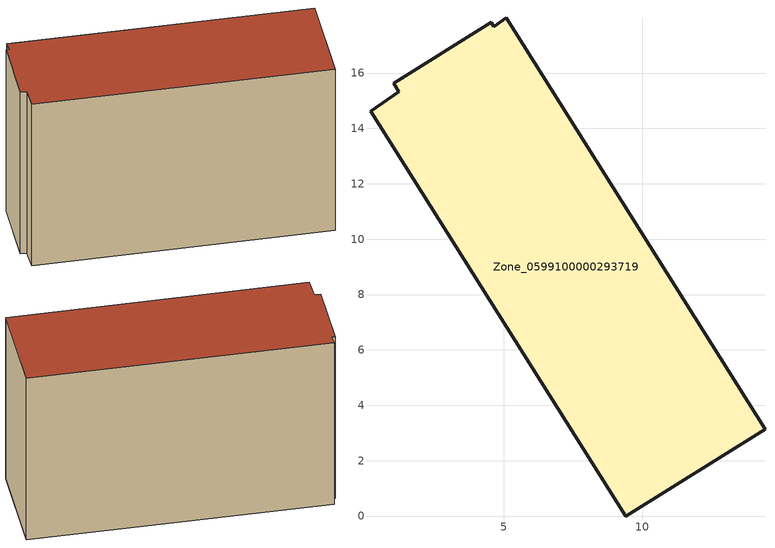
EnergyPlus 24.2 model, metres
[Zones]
Zone_0599100000293719
 floor ground (C_G): 4.55,17.83 4.65,17.68 5.1,17.99 14.44,3.14 9.41,0 0.19,14.62 1.21,15.32 1.03,15.64 z0
 wall outside (C_F): 4.55,17.83 1.03,15.64 1.21,15.32 0.19,14.62 9.41,0 14.44,3.14 5.1,17.99 4.65,17.68 4.55,17.83 z0:11.12
 roof outside (C_R): 4.65,17.68 4.55,17.83 1.03,15.64 1.21,15.32 0.19,14.62 9.41,0 14.44,3.14 5.1,17.99 z11.12
[BUILDING]
Pand.0599100000293719: North Axis=0; Terrain=City; Loads Convergence Tolerance Value=0.04; Temperature Convergence Tolerance Value=0.4; Solar Distribution=FullExterior; Maximum Number of Warmup Days=25; Minimum Number of Warmup Days=1
[Site:Location]
Rotterdam.The.Hague.AP_ZH_NLD Design_Conditions: Latitude=51.96; Longitude=4.45; Time Zone=1; Elevation=-4.5
[SITE:GROUNDTEMPERATURE:BUILDINGSURFACE]
18, 18, 18, 18, 18, 18, 18, 18, 18, 18, 18, 18
[MATERIAL] Thermal Absorptance=0.9; Solar Absorptance=0.7; Visible Absorptance=0.7
Name | Roughness | Thickness | Conductivity | Density | Specific Heat
G.TI.1946 | MediumSmooth | 0.15 | 1 | 540 | 1210
F.TI.1946 | Rough | 0.3 | 0.857143 | 1920 | 840
R.TI.1946 | MediumRough | 0.2 | 0.1 | 1500 | 1000
[CONSTRUCTION]
C_G: G.TI.1946
C_F: F.TI.1946
C_R: R.TI.1946
[ZONE]
Zone_0599100000293719: Type=1; Multiplier=1; Ceiling Height=Autocalculate; Volume=Autocalculate; Floor Area=autocalculate; Part of Total Floor Area=Yes
[ZONEINFILTRATION:DESIGNFLOWRATE]
Infil_Zone_0599100000293719: Zone or ZoneList or Space or SpaceList=Zone_0599100000293719; Schedule=AlwaysOn; Design Flow Rate Calculation Method=Flow/Area; Flow Rate per Floor Area=0.003; Constant Term Coefficient=1; Temperature Term Coefficient=0; Velocity Term Coefficient=0; Velocity Squared Term Coefficient=0
[HVACTEMPLATE:ZONE:IDEALLOADSAIRSYSTEM]
Zone_0599100000293719: Maximum Heating Supply Air Temperature=50; Minimum Cooling Supply Air Temperature=13; Maximum Heating Supply Air Humidity Ratio=0.0156; Minimum Cooling Supply Air Humidity Ratio=0.0077; Heating Limit=NoLimit; Cooling Limit=NoLimit; Dehumidification Control Type=ConstantSensibleHeatRatio; Cooling Sensible Heat Ratio=0.7; Dehumidification Setpoint=60; Humidification Control Type=None; Humidification Setpoint=30; Outdoor Air Method=None; Outdoor Air Flow Rate per Person=0.00944; Outdoor Air Flow Rate per Zone Floor Area=0; Outdoor Air Flow Rate per Zone=0; Demand Controlled Ventilation Type=None; Outdoor Air Economizer Type=NoEconomizer; Heat Recovery Type=None; Sensible Heat Recovery Effectiveness=0.7; Latent Heat Recovery Effectiveness=0.65
[ZONECONTROL:THERMOSTAT]
ThermostatControl_Zone_0599100000293719: Zone or ZoneList=Zone_0599100000293719; Control Type Schedule=DualSetpointControlType; Control 1=Thermostat_Zone_0599100000293719; Temperature Difference Between Cutout And Setpoint=0
[THERMOSTATSETPOINT:DUALSETPOINT]
Thermostat_Zone_0599100000293719: Heating Setpoint Temperature Schedule=HeatingSetpoint_Zone_0599100000293719; Cooling Setpoint Temperature Schedule=CoolingSetpoint_Zone_0599100000293719
[SCHEDULE:COMPACT]
HeatingSetpoint_Zone_0599100000293719: Through: 12/31, For: AllDays, Until: 24:00, 21
CoolingSetpoint_Zone_0599100000293719: Through: 12/31, For: AllDays, Until: 24:00, 24
DualSetpointControlType: Through: 12/31, For: AllDays, Until: 24:00, 4
AlwaysOn: Through: 12/31, For: AllDays, Until: 24:00, 1
